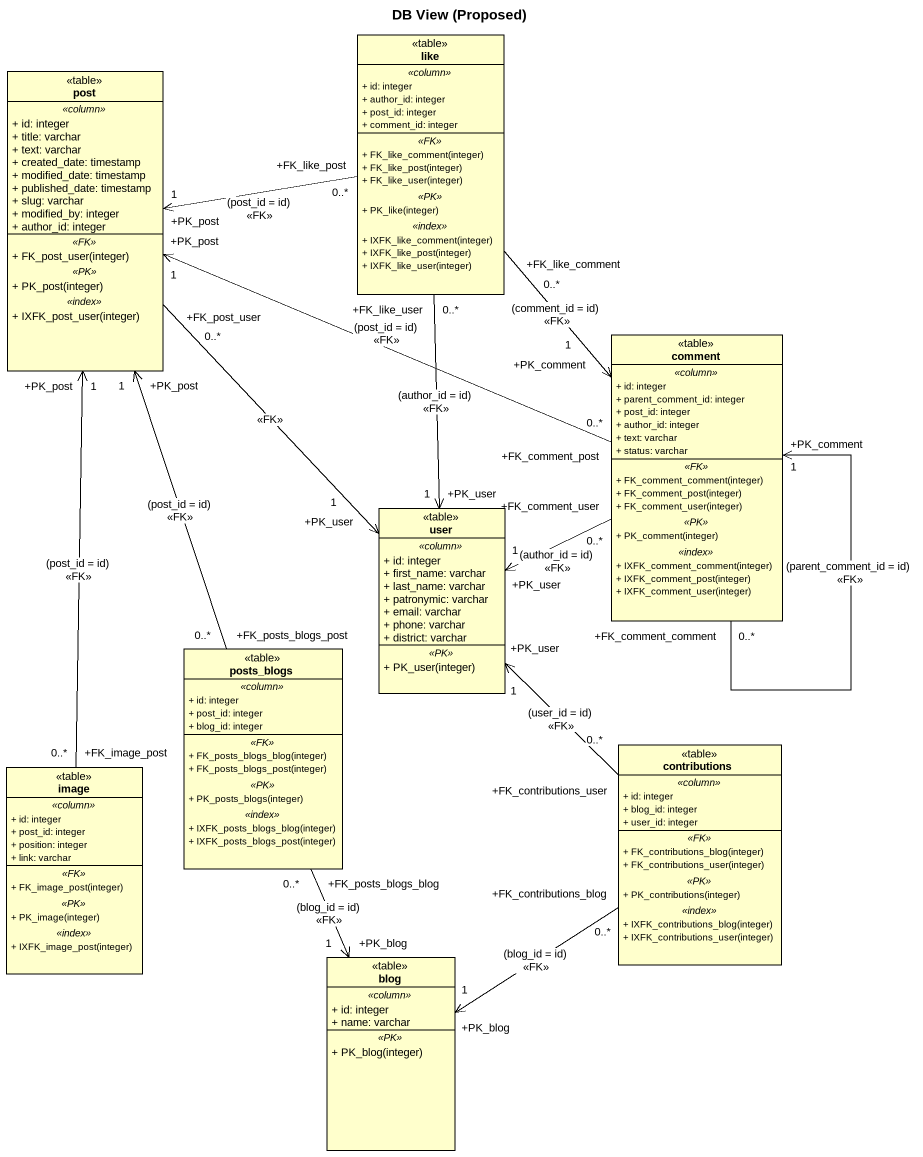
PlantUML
@startuml
title DB View (Proposed)
hide circle
hide empty members
skinparam classAttributeIconSize 0
class like <<table>> {
  .. <<column>> ..
  + id: integer
  + author_id: integer
  + post_id: integer
  + comment_id: integer
  .. <<FK>> ..
  + FK_like_comment(integer)
  + FK_like_post(integer)
  + FK_like_user(integer)
  .. <<PK>> ..
  + PK_like(integer)
  .. <<index>> ..
  + IXFK_like_comment(integer)
  + IXFK_like_post(integer)
  + IXFK_like_user(integer)
}
class post <<table>> {
  .. <<column>> ..
  + id: integer
  + title: varchar
  + text: varchar
  + created_date: timestamp
  + modified_date: timestamp
  + published_date: timestamp
  + slug: varchar
  + modified_by: integer
  + author_id: integer
  .. <<FK>> ..
  + FK_post_user(integer)
  .. <<PK>> ..
  + PK_post(integer)
  .. <<index>> ..
  + IXFK_post_user(integer)
}
class comment <<table>> {
  .. <<column>> ..
  + id: integer
  + parent_comment_id: integer
  + post_id: integer
  + author_id: integer
  + text: varchar
  + status: varchar
  .. <<FK>> ..
  + FK_comment_comment(integer)
  + FK_comment_post(integer)
  + FK_comment_user(integer)
  .. <<PK>> ..
  + PK_comment(integer)
  .. <<index>> ..
  + IXFK_comment_comment(integer)
  + IXFK_comment_post(integer)
  + IXFK_comment_user(integer)
}
class user <<table>> {
  .. <<column>> ..
  + id: integer
  + first_name: varchar
  + last_name: varchar
  + patronymic: varchar
  + email: varchar
  + phone: varchar
  + district: varchar
  .. <<PK>> ..
  + PK_user(integer)
}
class posts_blogs <<table>> {
  .. <<column>> ..
  + id: integer
  + post_id: integer
  + blog_id: integer
  .. <<FK>> ..
  + FK_posts_blogs_blog(integer)
  + FK_posts_blogs_post(integer)
  .. <<PK>> ..
  + PK_posts_blogs(integer)
  .. <<index>> ..
  + IXFK_posts_blogs_blog(integer)
  + IXFK_posts_blogs_post(integer)
}
class image <<table>> {
  .. <<column>> ..
  + id: integer
  + post_id: integer
  + position: integer
  + link: varchar
  .. <<FK>> ..
  + FK_image_post(integer)
  .. <<PK>> ..
  + PK_image(integer)
  .. <<index>> ..
  + IXFK_image_post(integer)
}
class contributions <<table>> {
  .. <<column>> ..
  + id: integer
  + blog_id: integer
  + user_id: integer
  .. <<FK>> ..
  + FK_contributions_blog(integer)
  + FK_contributions_user(integer)
  .. <<PK>> ..
  + PK_contributions(integer)
  .. <<index>> ..
  + IXFK_contributions_blog(integer)
  + IXFK_contributions_user(integer)
}
class blog <<table>> {
  .. <<column>> ..
  + id: integer
  + name: varchar
  .. <<PK>> ..
  + PK_blog(integer)
}
like "+FK_like_post\n0..*" -left-> "+PK_post\n1" post : (post_id = id)\n<<FK>>
like "+FK_like_comment\n0..*" --> "+PK_comment\n1" comment : (comment_id = id)\n<<FK>>
like "+FK_like_user\n0..*" --> "+PK_user\n1" user : (author_id = id)\n<<FK>>
post "+FK_post_user\n0..*" --> "+PK_user\n1" user : <<FK>>
comment "+FK_comment_post\n0..*" -left-> "+PK_post\n1" post : (post_id = id)\n<<FK>>
comment "+FK_comment_comment\n0..*" --> "+PK_comment\n1" comment : (parent_comment_id = id)\n<<FK>>
comment "+FK_comment_user\n0..*" -left-> "+PK_user\n1" user : (author_id = id)\n<<FK>>
posts_blogs "+FK_posts_blogs_post\n0..*" -up-> "+PK_post\n1" post : (post_id = id)\n<<FK>>
posts_blogs "+FK_posts_blogs_blog\n0..*" --> "+PK_blog\n1" blog : (blog_id = id)\n<<FK>>
image "+FK_image_post\n0..*" -up-> "+PK_post\n1" post : (post_id = id)\n<<FK>>
contributions "+FK_contributions_user\n0..*" -up-> "+PK_user\n1" user : (user_id = id)\n<<FK>>
contributions "+FK_contributions_blog\n0..*" --> "+PK_blog\n1" blog : (blog_id = id)\n<<FK>>
@enduml
